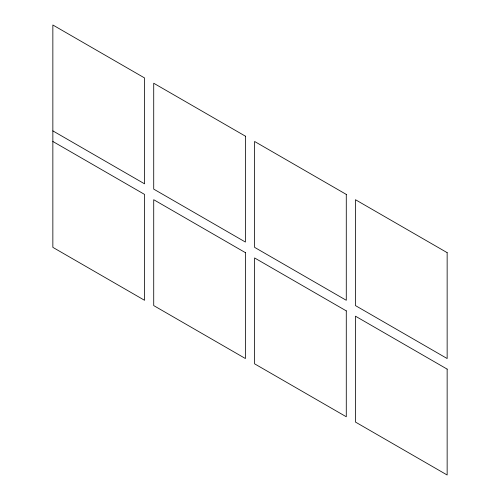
<?xml version="1.0" encoding="UTF-8"?>
<svg xmlns="http://www.w3.org/2000/svg" width="500" height="500" viewBox="0 0 500 500"><rect width="100%" height="100%" fill="white"/><g stroke="black" fill="none" stroke-linecap="round" stroke-linejoin="round"><path stroke-width="0.75" d="M52.85 130.881L144.55 183.825L144.55 77.944L52.85 25L52.85 247.356L144.55 300.294L144.55 194.412L52.85 141.469M245.413 136.175L153.719 83.238L153.719 189.119L245.413 242.056L245.413 136.175M346.281 194.412L254.587 141.469L254.587 247.35L346.281 300.294L346.281 194.412M447.15 252.644L355.45 199.706L355.45 305.587L447.15 358.531L447.15 252.644M245.413 252.65L153.719 199.706L153.719 305.587L245.413 358.531L245.413 252.65M346.281 310.881L254.587 257.944L254.587 363.825L346.281 416.763L346.281 310.881M447.15 369.119L355.45 316.175L355.45 422.056L447.15 475L447.15 369.119"/></g></svg>
